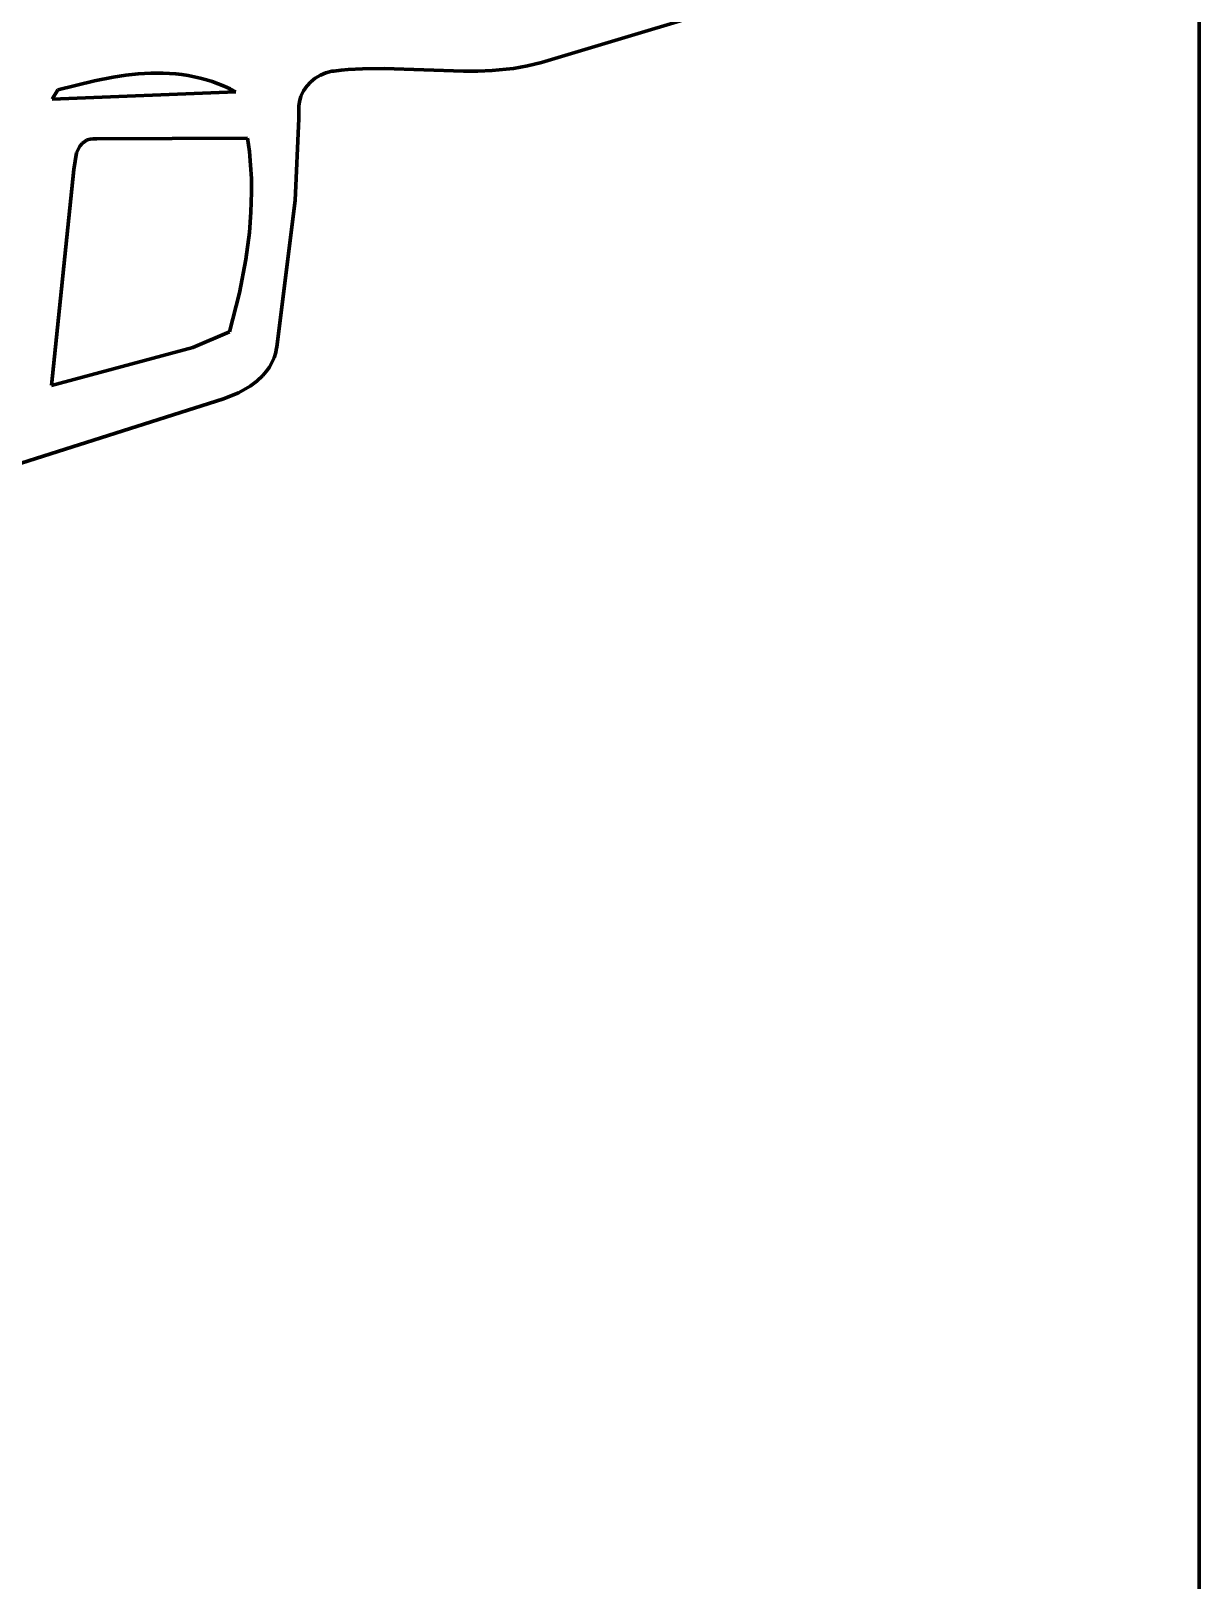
# Model space of a CAD drawing. Header units: millimetres. Extents: x 0 to 14, y 0 to 17.6.
# Drawn here: x 11.807 to 14.014, y 9.723 to 12.651 of the extents above; entities that cross this region are included whole.
import ezdxf

# ---------------------------------------------------------------- set-up
doc = ezdxf.new("R2010")
doc.units = ezdxf.units.MM
doc.layers.add('color#010506ff', color=7, linetype='CONTINUOUS', lineweight=100)
doc.layers.add('color#ffffffff', color=7, linetype='CONTINUOUS', lineweight=100)

msp = doc.modelspace()

# ---------------------------------------------------------------- linework, layer by layer
at = {"layer": 'color#010506ff'}
for p, q in [((13.3906, 12.7771), (12.772, 12.5914)), ((12.772, 12.5914), (12.7587, 12.5878)), ((11.9625, 12.5637), (11.9271, 12.5568)), ((11.9862, 12.5672), (11.9625, 12.5637)), ((12.0099, 12.5696), (11.9862, 12.5672)), ((12.0336, 12.571), (12.0099, 12.5696)), ((12.0455, 12.5711), (12.0336, 12.571)), ((12.0573, 12.571), (12.0455, 12.5711)), ((12.0691, 12.5704), (12.0573, 12.571)), ((12.0808, 12.5695), (12.0691, 12.5704)), ((12.0925, 12.5682), (12.0808, 12.5695)), ((12.1041, 12.5665), (12.0925, 12.5682)), ((12.1157, 12.5643), (12.1041, 12.5665)), ((12.1272, 12.5617), (12.1157, 12.5643)), ((12.1386, 12.5586), (12.1272, 12.5617)), ((12.3444, 12.5618), (12.3357, 12.5549)), ((12.3541, 12.5675), (12.3444, 12.5618)), ((12.3646, 12.5718), (12.3541, 12.5675)), ((12.3758, 12.5745), (12.3646, 12.5718)), ((12.3796, 12.575), (12.3758, 12.5745)), ((12.3931, 12.5766), (12.3796, 12.575)), ((12.4066, 12.5779), (12.3931, 12.5766)), ((12.4336, 12.5794), (12.4066, 12.5779)), ((12.4744, 12.5798), (12.4336, 12.5794)), ((12.6241, 12.5747), (12.4744, 12.5798)), ((12.6512, 12.5749), (12.6241, 12.5747)), ((12.6783, 12.576), (12.6512, 12.5749)), ((12.6918, 12.577), (12.6783, 12.576)), ((12.7052, 12.5784), (12.6918, 12.577)), ((12.7187, 12.5801), (12.7052, 12.5784)), ((12.732, 12.5822), (12.7187, 12.5801)), ((12.7454, 12.5848), (12.732, 12.5822)), ((12.7587, 12.5878), (12.7454, 12.5848)), ((11.8581, 12.5393), (11.8474, 12.5217)), ((11.8474, 12.5217), (12.1942, 12.5355)), ((11.9271, 12.5568), (11.8581, 12.5393)), ((12.1499, 12.555), (12.1386, 12.5586)), ((12.1612, 12.5509), (12.1499, 12.555)), ((12.1723, 12.5463), (12.1612, 12.5509)), ((12.1833, 12.5412), (12.1723, 12.5463)), ((12.1942, 12.5355), (12.1833, 12.5412)), ((12.3221, 12.5375), (12.3174, 12.5275)), ((12.3282, 12.5467), (12.3221, 12.5375)), ((12.3357, 12.5549), (12.3282, 12.5467)), ((12.3145, 12.5166), (12.3135, 12.509)), ((12.3135, 12.509), (12.3135, 12.5011)), ((12.3174, 12.5275), (12.3145, 12.5166)), ((12.3133, 12.4856), (12.3061, 12.3306)), ((12.3135, 12.5011), (12.3133, 12.4856)), ((11.9136, 12.4447), (11.9089, 12.4421)), ((11.919, 12.4463), (11.9136, 12.4447)), ((11.925, 12.4471), (11.919, 12.4463)), ((11.9282, 12.4471), (11.925, 12.4471)), ((11.9317, 12.4468), (11.9282, 12.4471)), ((12.2165, 12.4482), (11.9317, 12.4468)), ((12.22, 12.4228), (12.2165, 12.4482)), ((11.8931, 12.4205), (11.8884, 12.3892)), ((11.8994, 12.4329), (11.8931, 12.4205)), ((11.9047, 12.4389), (11.8994, 12.4329)), ((11.9089, 12.4421), (11.9047, 12.4389)), ((12.2223, 12.3974), (12.22, 12.4228)), ((11.8884, 12.3892), (11.846, 11.9807)), ((12.2237, 12.3718), (12.2223, 12.3974)), ((12.224, 12.3463), (12.2237, 12.3718)), ((12.2229, 12.308), (12.224, 12.3463)), ((12.3061, 12.3306), (12.2716, 12.0535)), ((12.2199, 12.2698), (12.2229, 12.308)), ((12.2132, 12.219), (12.2199, 12.2698)), ((12.2012, 12.1561), (12.2132, 12.219)), ((12.1824, 12.0818), (12.2012, 12.1561)), ((12.1129, 12.0522), (12.1824, 12.0818)), ((11.846, 11.9807), (12.1129, 12.0522)), ((12.2697, 12.0431), (12.2667, 12.0332)), ((12.2708, 12.0482), (12.2697, 12.0431)), ((12.2716, 12.0535), (12.2708, 12.0482)), ((12.2518, 12.007), (12.2452, 11.9993)), ((12.2576, 12.0152), (12.2518, 12.007)), ((12.2626, 12.0239), (12.2576, 12.0152)), ((12.2667, 12.0332), (12.2626, 12.0239)), ((12.2217, 11.9795), (12.1992, 11.9666)), ((12.234, 11.9888), (12.2217, 11.9795)), ((12.2452, 11.9993), (12.234, 11.9888)), ((12.1709, 11.9552), (11.714, 11.8105)), ((12.1992, 11.9666), (12.1709, 11.9552))]:
    msp.add_line(p, q, dxfattribs=at)
at = {"layer": 'color#ffffffff'}
for p, q in [((14.0139, 17.5556), (14.0139, 0)), ((12.772, 12.5914), (13.3906, 12.7771)), ((12.7587, 12.5878), (12.772, 12.5914)), ((11.9271, 12.5568), (11.9625, 12.5637)), ((11.9625, 12.5637), (11.9862, 12.5672)), ((11.9862, 12.5672), (12.0099, 12.5696)), ((12.0099, 12.5696), (12.0336, 12.571)), ((12.0336, 12.571), (12.0455, 12.5711)), ((12.0455, 12.5711), (12.0573, 12.571)), ((12.0573, 12.571), (12.0691, 12.5704)), ((12.0691, 12.5704), (12.0808, 12.5695)), ((12.0808, 12.5695), (12.0925, 12.5682)), ((12.0925, 12.5682), (12.1041, 12.5665)), ((12.1041, 12.5665), (12.1157, 12.5643)), ((12.1157, 12.5643), (12.1272, 12.5617)), ((12.1272, 12.5617), (12.1386, 12.5586)), ((12.3357, 12.5549), (12.3444, 12.5618)), ((12.3444, 12.5618), (12.3541, 12.5675)), ((12.3541, 12.5675), (12.3646, 12.5718)), ((12.3646, 12.5718), (12.3758, 12.5745)), ((12.3758, 12.5745), (12.3796, 12.575)), ((12.3796, 12.575), (12.3931, 12.5766)), ((12.3931, 12.5766), (12.4066, 12.5779)), ((12.4066, 12.5779), (12.4336, 12.5794)), ((12.4336, 12.5794), (12.4744, 12.5798)), ((12.4744, 12.5798), (12.6241, 12.5747)), ((12.6241, 12.5747), (12.6512, 12.5749)), ((12.6512, 12.5749), (12.6783, 12.576)), ((12.6783, 12.576), (12.6918, 12.577)), ((12.6918, 12.577), (12.7052, 12.5784)), ((12.7052, 12.5784), (12.7187, 12.5801)), ((12.7187, 12.5801), (12.732, 12.5822)), ((12.732, 12.5822), (12.7454, 12.5848)), ((12.7454, 12.5848), (12.7587, 12.5878)), ((11.8474, 12.5217), (11.8581, 12.5393)), ((12.1942, 12.5355), (11.8474, 12.5217)), ((11.8581, 12.5393), (11.9271, 12.5568)), ((12.1386, 12.5586), (12.1499, 12.555)), ((12.1499, 12.555), (12.1612, 12.5509)), ((12.1612, 12.5509), (12.1723, 12.5463)), ((12.1723, 12.5463), (12.1833, 12.5412)), ((12.1833, 12.5412), (12.1942, 12.5355)), ((12.3174, 12.5275), (12.3221, 12.5375)), ((12.3221, 12.5375), (12.3282, 12.5467)), ((12.3282, 12.5467), (12.3357, 12.5549)), ((12.3135, 12.509), (12.3145, 12.5166)), ((12.3135, 12.5011), (12.3135, 12.509)), ((12.3145, 12.5166), (12.3174, 12.5275)), ((12.3061, 12.3306), (12.3133, 12.4856)), ((12.3133, 12.4856), (12.3135, 12.5011)), ((11.9089, 12.4421), (11.9136, 12.4447)), ((11.9136, 12.4447), (11.919, 12.4463)), ((11.919, 12.4463), (11.925, 12.4471)), ((11.925, 12.4471), (11.9282, 12.4471)), ((11.9282, 12.4471), (11.9317, 12.4468)), ((11.9317, 12.4468), (12.2165, 12.4482)), ((12.2165, 12.4482), (12.22, 12.4228)), ((11.8884, 12.3892), (11.8931, 12.4205)), ((11.8931, 12.4205), (11.8994, 12.4329)), ((11.8994, 12.4329), (11.9047, 12.4389)), ((11.9047, 12.4389), (11.9089, 12.4421)), ((12.22, 12.4228), (12.2223, 12.3974)), ((11.846, 11.9807), (11.8884, 12.3892)), ((12.2223, 12.3974), (12.2237, 12.3718)), ((12.2237, 12.3718), (12.224, 12.3463)), ((12.224, 12.3463), (12.2229, 12.308)), ((12.2716, 12.0535), (12.3061, 12.3306)), ((12.2229, 12.308), (12.2199, 12.2698)), ((12.2199, 12.2698), (12.2132, 12.219)), ((12.2132, 12.219), (12.2012, 12.1561)), ((12.2012, 12.1561), (12.1824, 12.0818)), ((12.1824, 12.0818), (12.1129, 12.0522)), ((12.1129, 12.0522), (11.846, 11.9807)), ((12.2667, 12.0332), (12.2697, 12.0431)), ((12.2697, 12.0431), (12.2708, 12.0482)), ((12.2708, 12.0482), (12.2716, 12.0535)), ((12.2452, 11.9993), (12.2518, 12.007)), ((12.2518, 12.007), (12.2576, 12.0152)), ((12.2576, 12.0152), (12.2626, 12.0239)), ((12.2626, 12.0239), (12.2667, 12.0332)), ((12.1992, 11.9666), (12.2217, 11.9795)), ((12.2217, 11.9795), (12.234, 11.9888)), ((12.234, 11.9888), (12.2452, 11.9993)), ((11.714, 11.8105), (12.1709, 11.9552)), ((12.1709, 11.9552), (12.1992, 11.9666))]:
    msp.add_line(p, q, dxfattribs=at)

doc.saveas('drawing.dxf')
